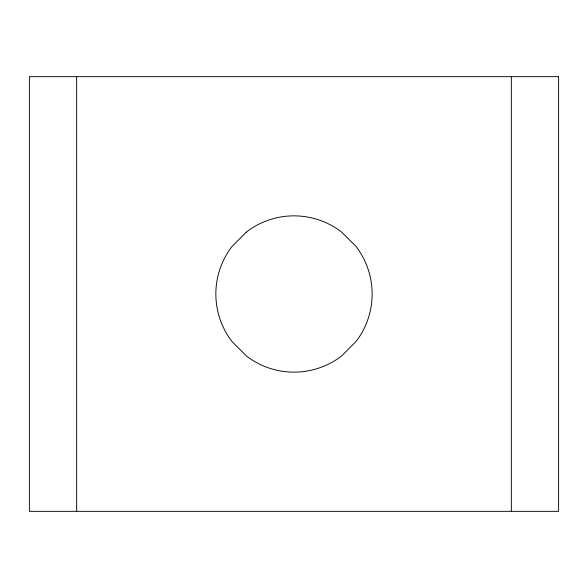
<?xml version="1.0" encoding="UTF-8"?>
<svg xmlns="http://www.w3.org/2000/svg" width="588" height="588" viewBox="0 0 588 588"><rect width="100%" height="100%" fill="white"/><g stroke="black" fill="none" stroke-linecap="round" stroke-linejoin="round"><path stroke-width="0.88" d="M511.347 76.653L511.347 511.347M76.653 76.653L76.653 511.347M246.218 232.164L231.841 246.644A78.145 78.145 0 0 0 232.164 341.782L246.644 356.159A78.145 78.145 0 0 0 341.782 355.836L356.159 341.356A78.145 78.145 0 0 0 355.836 246.218L341.356 231.841A78.145 78.145 0 0 0 246.218 232.164M558.6 76.653L29.4 76.653L29.4 511.347L558.6 511.347L558.6 76.653"/></g></svg>
